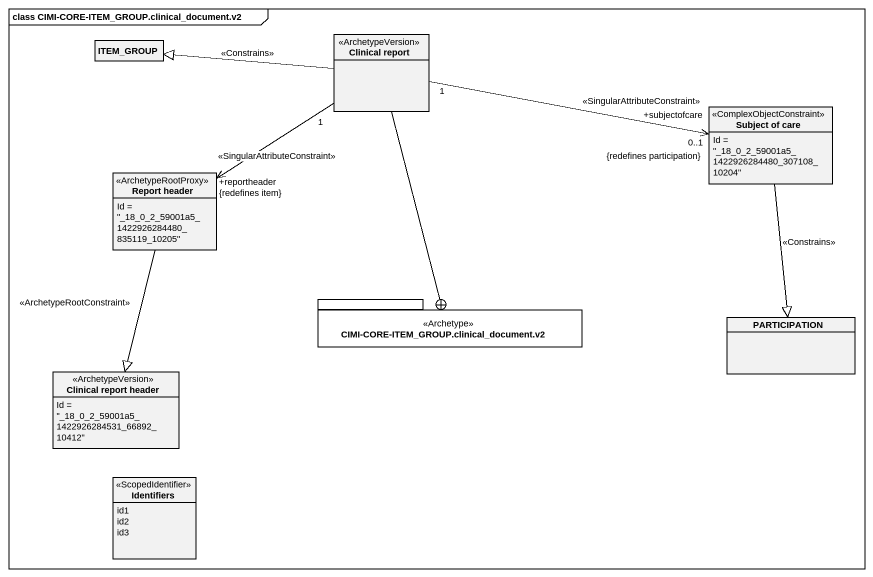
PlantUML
@startuml
mainframe class CIMI-CORE-ITEM_GROUP.clinical_document.v2
hide circle
hide empty members
class ITEM_GROUP
class "Clinical report" as Clinical_report <<ArchetypeVersion>>
class "Subject of care" as Subject_of_care <<ComplexObjectConstraint>> {
  Id = "_18_0_2_59001a5_1422926284480_307108_10204"
}
class "Report header" as Report_header <<ArchetypeRootProxy>> {
  Id = "_18_0_2_59001a5_1422926284480_835119_10205"
}
package "CIMI-CORE-ITEM_GROUP.clinical_document.v2" as CIMI_CORE_ITEM_GROUP <<Archetype>> {
}
class PARTICIPATION
class "Clinical report header" as Clinical_report_header <<ArchetypeVersion>> {
  Id = "_18_0_2_59001a5_1422926284531_66892_10412"
}
enum Identifiers <<ScopedIdentifier>> {
  id1
  id2
  id3
}
Clinical_report -left-|> ITEM_GROUP : <<Constrains>>
Clinical_report --+ CIMI_CORE_ITEM_GROUP
Subject_of_care "+subjectofcare\n<<SingularAttributeConstraint>>\n0..1\n{redefines participation}" <-left- "1" Clinical_report
Subject_of_care --|> PARTICIPATION : <<Constrains>>
Report_header "+reportheader\n<<SingularAttributeConstraint>>\n{redefines item}" <-up- "1" Clinical_report
Report_header --|> Clinical_report_header : <<ArchetypeRootConstraint>>
@enduml
